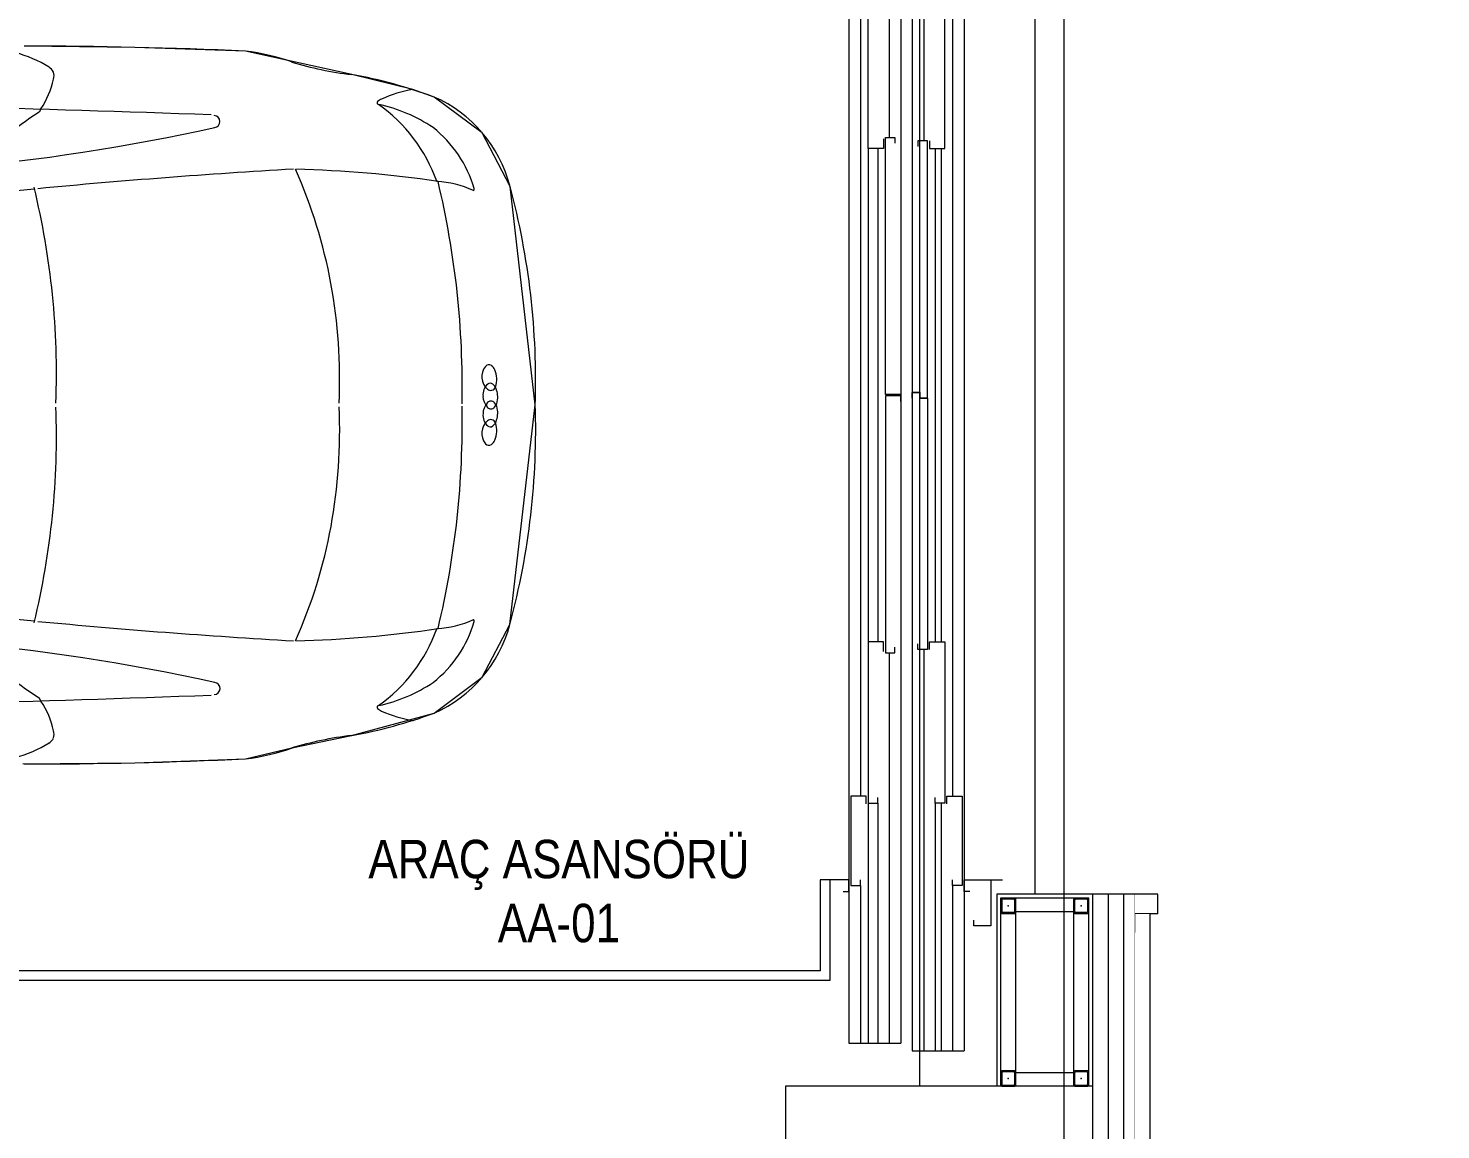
# Model space of a CAD drawing. Extents: x -1299 to 23780, y -3010 to 8106.
# Drawn here: x 19520.3 to 19888.2, y 2013.6 to 2300.6 of the extents above; entities that cross this region are included whole.
import ezdxf
from ezdxf.enums import TextEntityAlignment as Align
from ezdxf.xclip import XClip

# ---------------------------------------------------------------- set-up
doc = ezdxf.new("R2010")
doc.units = 0
doc.header["$LTSCALE"] = 25
doc.header["$MEASUREMENT"] = 0
doc.header["$XCLIPFRAME"] = 0
doc.layers.get('0').update_dxf_attribs({"color": 9, "lineweight": 9})
for name, color, linetype, lineweight in [('01', 9, 'Continuous', 9), ('04', 9, 'Continuous', 9), ('05V', 9, 'Continuous', 9), ('06D', 9, 'Continuous', 9), ('10', 9, 'Continuous', 9), ('11', 9, 'Continuous', 9), ('21', 9, 'Continuous', 9), ('33', 9, 'BATTING', 9), ('35', 9, 'Continuous', 9), ('40', 9, 'Continuous', 9), ('40B', 9, 'Continuous', 9)]:
    doc.layers.add(name, color=color, linetype=linetype, lineweight=lineweight)
doc.styles.add('DEBI-BLOCK', font='arial.ttf', dxfattribs={"width": 0.8})
doc.styles.add('MuuM_TEXT-STANDART', font='ARIALN.TTF')
doc.linetypes.add('BATTING', pattern='A,0.0001,-0.1,[134,ltypeshp.shx,S=0.1,R=0,X=-0.1,Y=0],-0.2,[134,ltypeshp.shx,S=0.1,R=180,X=0.1,Y=0],-0.1', length=0.4001)

# ---------------------------------------------------------------- blocks, each defined once
blk = doc.blocks.new('p-m-mekanik')
at = {"layer": '40'}
blk.add_lwpolyline([(1289.75, 170.69, 0.000003), (1289.75, 257.22)], format="xyb", dxfattribs=at)
at = {"style": 'DEBI-BLOCK', "width": 0.75, "flags": 8}
for tag, p in [('-', (399.97, 1627.23)), ('-', (251.72, 1361.56)), ('-', (3296.35, 465.16)), ('DEBI', (3296.35, 452.46))]:
    blk.add_attdef(tag, text='', height=13, rotation=90, dxfattribs=at).set_placement(p, align=Align.BOTTOM_RIGHT)
at = {"style": 'DEBI-BLOCK', "width": 0.75, "flags": 9}
for p in [(402.57, 1610.63), (3298.95, 448.56)]:
    blk.add_attdef('ID', text='', height=3.9, rotation=90, dxfattribs=at).set_placement(p, align=Align.MIDDLE)
at = {"style": 'DEBI-BLOCK', "width": 0.75, "flags": 8}
blk.add_attdef('KESITY', text='', height=13, rotation=90, dxfattribs=at).set_placement((3279.01, 503.33), align=Align.TOP_LEFT)
at = {"style": 'DEBI-BLOCK', "width": 0.8, "flags": 8}
blk.add_attdef('X', text='', height=13, rotation=90, dxfattribs=at).set_placement((3279.01, 499.49), align=Align.TOP_CENTER)
at = {"style": 'DEBI-BLOCK', "width": 0.75, "flags": 8}
blk.add_attdef('KESITX', text='', height=13, rotation=90, dxfattribs=at).set_placement((3279.01, 495.54), align=Align.TOP_RIGHT)
blk = doc.blocks.new('Group-321-1')
at = {"lineweight": 0}
for p, q in [((384783.0404, 69371.037), (384783.0455, 69371.0295)), ((384784.4115, 69370.3332), (384784.4025, 69370.333))]:
    blk.add_line(p, q, dxfattribs=at)
blk.add_lwpolyline([(384784.5363, 69370.2162), (384784.6671, 69370.4777), (384784.7897, 69370.7386), (384784.8195, 69370.8587), (384784.8615, 69371.012), (384784.9078, 69371.2302), (384784.8821, 69371.3838), (384784.7923, 69371.511), (384784.3139, 69371.8312), (384783.7777, 69372.0326), (384783.6197, 69372.0318), (384783.48, 69371.9631), (384783.4374, 69371.9222), (384783.3299, 69371.7988), (384783.1493, 69371.5806), (384783.0089, 69371.3289), (384782.8745, 69371.074)], dxfattribs=at)
for centre, radius, start, end in [((384783.7002, 69371.6914), 0.3498, 77.5866, 129.0276), ((384783.3657, 69370.1215), 1.955, 60.966, 77.834), ((384784.32, 69371.0452), 1.2443, 132.4655, 142.7244), ((384783.6803, 69371.6404), 0.3125, 79.0353, 114.6797), ((384783.7203, 69371.8273), 0.2984, 161.3049, 177.7436), ((384783.7432, 69371.5713), 0.4025, 118.72, 140.7848), ((384783.8912, 69371.7489), 0.2436, 127.2849, 150.4821), ((384783.7369, 69371.9408), 0.00701, 14.3074, 65.7877), ((384783.624, 69371.4545), 0.4181, 82.5082, 117.4781), ((384786.16, 69370.0997), 3.0479, 144.4513, 151.4415), ((384783.1339, 69369.6371), 2.3005, 61.7007, 76.2646), ((384783.5084, 69371.8411), 0.0862, 181.346, 189.6397), ((384783.4275, 69371.8281), 0.00442, 198.8504, 328.8627), ((384783.4781, 69370.0639), 1.955, 47.8221, 64.6901), ((384782.5383, 69372.3373), 0.9575, 316.2186, 325.7418), ((384784.1759, 69371.7659), 0.0116, 115.4859, 202.8384), ((384784.1827, 69371.7527), 0.0264, 86.2513, 116.6), ((384784.1802, 69371.7174), 0.0619, 44.0406, 86.0686), ((384784.2048, 69371.7798), 0.0437, 204.9366, 291.601), ((384784.219, 69371.7483), 0.0101, 111.9283, 196.7629), ((384784.245, 69371.7546), 0.0368, 193.5155, 249.2754), ((384784.2267, 69371.7313), 0.0287, 93.4709, 113.7003), ((384784.2157, 69371.751), 0.0129, 292.515, 43.913), ((384784.2218, 69371.692), 0.0681, 58.3409, 87.3083), ((384784.2665, 69371.7271), 0.0153, 157.3959, 204.4647), ((384784.264, 69371.7268), 0.0131, 105.2381, 152.0925), ((384784.2396, 69371.7211), 0.0339, 22.2897, 58.1662), ((384784.2684, 69371.7064), 0.0339, 67.4899, 103.3665), ((384784.2588, 69371.7295), 0.0131, 333.5636, 20.4181), ((384784.2551, 69371.6749), 0.0681, 38.3479, 67.3152), ((384784.2513, 69371.7608), 0.045, 244.6107, 282.6822), ((384784.2938, 69371.739), 0.045, 202.974, 241.0454), ((384784.2575, 69371.7317), 0.0153, 281.1914, 328.2602), ((384784.2924, 69371.7303), 0.0368, 236.3807, 292.1406), ((384784.3065, 69371.7044), 0.0129, 81.7431, 193.1412), ((384784.3363, 69371.7123), 0.0437, 194.0551, 280.7195), ((384784.3025, 69371.7054), 0.0101, 288.8932, 13.7278), ((384784.2842, 69371.7018), 0.0287, 11.9558, 32.1852), ((384784.2999, 69371.6559), 0.0619, 39.5875, 81.6156), ((384784.3272, 69371.6786), 0.0264, 9.0561, 39.4048), ((384783.6081, 69371.2726), 0.5525, 133.0237, 146.1228), ((384783.2195, 69369.5931), 2.3005, 49.3915, 63.9554), ((384784.3419, 69371.6807), 0.0116, 282.8177, 10.1702), ((384793.5272, 69365.622), 11.9668, 150.13727, 152.89723), ((384800.1056, 69364.1963), 18.1799, 156.13496, 158.24111), ((384783.405, 69370.2154), 1.343, 60.0174, 86.688), ((384784.5586, 69371.2508), 0.3498, 356.6286, 48.0695), ((384783.2749, 69371.4236), 0.0159, 339.0039, 150.3983), ((384865.0479, 69325.7189), 93.6961, 150.803073, 151.627747), ((384777.8715, 69372.8535), 5.6052, 330.8944, 345.1644), ((384784.4941, 69371.4395), 0.2436, 335.1741, 358.3712), ((384784.7399, 69371.4259), 0.00701, 59.8685, 111.3487), ((384784.5288, 69371.2049), 0.3125, 10.9765, 46.6208), ((384783.5314, 69370.1506), 1.343, 38.9682, 65.6387), ((384781.8315, 69372.3216), 3.0479, 334.2146, 341.2049), ((384784.4106, 69371.0507), 0.4181, 8.178, 43.1479), ((384784.436, 69371.2157), 0.4025, 344.8714, 6.9361), ((384783.6723, 69371.3777), 1.2443, 342.9317, 353.1906), ((384784.6574, 69371.3463), 0.2984, 307.9125, 324.3512), ((384783.1168, 69370.8333), 0.3186, 120.9729, 155.4756), ((384782.9706, 69371.0742), 0.0369, 91.8, 120.3439), ((384782.963, 69371.0791), 0.0326, 45.4864, 78.5544), ((384784.8286, 69371.1089), 0.00442, 156.7934, 286.8057), ((384784.7921, 69371.1821), 0.0862, 296.0164, 304.3102), ((384782.8486, 69370.9332), 0.2179, 28.7618, 50.9848), ((384784.1506, 69371.1377), 1.1104, 185.593, 197.2706), ((384785.7608, 69370.6832), 0.9575, 159.9143, 169.4376), ((384768.9056, 69380.2116), 18.1799, 327.41502, 329.52117), ((384776.6075, 69373.5829), 7.1236, 326.0794, 338.11644), ((384782.7341, 69368.9325), 2.0531, 60.6822, 76.5032), ((384784.272, 69370.9318), 0.5525, 339.5333, 352.6324), ((384788.9005, 69367.1922), 5.6052, 140.4918, 154.7617), ((384773.8988, 69375.6976), 11.9668, 332.7589, 335.51885), ((384784.589, 69370.7491), 0.0159, 335.2578, 146.6522), ((384782.8801, 69368.8575), 2.0531, 49.1529, 64.974), ((384699.7855, 69410.5499), 93.6961, 334.028379, 334.853054), ((384790.2301, 69366.5903), 7.1236, 147.53968, 159.57673), ((384784.4389, 69370.1168), 0.2179, 74.6714, 96.8944), ((384783.8462, 69371.294), 1.1104, 288.3855, 300.0631), ((384784.2014, 69370.2765), 0.3186, 330.1806, 4.6832), ((384784.4908, 69370.2948), 0.0326, 47.1018, 80.1697), ((384784.4824, 69370.2982), 0.0369, 5.3122, 33.8561)]:
    blk.add_arc(centre, radius, start, end, dxfattribs=at)
blk = doc.blocks.new('p-kolon_80x80')
blk.add_lwpolyline([(-40, -40), (40, -40), (40, 40), (-40, 40)], close=True)
blk = doc.blocks.new('p-arac asansoru')
for p, q in [((33.7, -134.5), (33.7, 488.5)), ((36.2, -132), (36.2, 486)), ((59.9, -132), (36.2, -132)), ((59.9, -134.5), (59.9, -132)), ((59.9, -134.5), (33.7, -134.5)), ((17.4, -139.5), (17.4, -153)), ((354.9, -139.5), (17.4, -139.5)), ((58.4, -142.5), (17.4, -142.5)), ((296.9, -142.5), (81.7, -142.5)), ((79.9, -144.5), (17.4, -144.5)), ((79.9, -147), (17.4, -147)), ((250.5, -144.5), (121.9, -144.5)), ((250.5, -147), (121.9, -147)), ((119.05, -150), (17.4, -150)), ((354.9, -150), (253.35, -150)), ((354.9, -153), (17.4, -153)), ((15.4, -156), (15.4, -169.5)), ((356.9, -156), (15.4, -156)), ((119.9, -159), (15.4, -159)), ((356.9, -159), (252.5, -159)), ((79.9, -162), (15.4, -162)), ((79.9, -163.5), (15.4, -163.5)), ((250.5, -162), (121.9, -162)), ((250.5, -163.5), (121.9, -163.5)), ((58.4, -166.5), (15.4, -166.5)), ((296.9, -166.5), (81.7, -166.5)), ((356.9, -169.5), (15.4, -169.5)), ((59.9, -176.5), (59.9, -179.5))]:
    blk.add_line(p, q)
for points in [[(56.9, -138), (56.9, -139.5), (59.9, -139.5), (59.9, -134.5)], [(79.7, -144), (81.7, -144), (81.7, -140), (58.4, -140), (58.4, -142.5), (59.9, -142.5)], [(119.4, -148.5), (121.9, -148.5), (121.9, -144.5), (79.9, -144.5), (79.9, -147), (81.4, -147)], [(253, -148.5), (250.5, -148.5), (250.5, -144.5), (298.7, -144.5), (298.7, -147), (297.2, -147)], [(184.55, -153), (186.05, -153), (186.05, -149), (119.05, -149), (119.05, -151.5), (120.55, -151.5)], [(187.85, -153), (186.35, -153), (186.35, -149), (253.35, -149), (253.35, -151.5), (251.85, -151.5)], [(185.4, -156), (186.9, -156), (186.9, -157.9), (185.4, -157.9), (185.4, -160), (119.9, -160), (119.9, -157.5), (121.4, -157.5)], [(188.5, -156), (187, -156), (187, -158), (185.5, -158), (185.5, -160), (252.5, -160), (252.5, -157.5), (251, -157.5)], [(119.9, -160.5), (121.9, -160.5), (121.9, -164.5), (79.9, -164.5), (79.9, -162), (81.4, -162)], [(252.5, -160.5), (250.5, -160.5), (250.5, -164.5), (298.7, -164.5), (298.7, -162), (297.2, -162)], [(79.7, -165), (81.7, -165), (81.7, -169), (58.4, -169), (58.4, -166.5), (59.9, -166.5)], [(56.9, -171), (56.9, -169.5), (59.9, -169.5), (59.9, -176.5), (47.9, -176.5), (47.9, -172), (49.4, -172)]]:
    blk.add_lwpolyline(points)
blk = doc.blocks.new('Prf-40x40')
for points in [[(1.5, -2), (-1.5, -2, -0.414214), (-2, -1.5), (-2, 1.5, -0.414214), (-1.5, 2), (1.5, 2, -0.414214), (2, 1.5), (2, -1.5, -0.414214)], [(1.5, -1.7), (-1.5, -1.7, -0.414214), (-1.7, -1.5), (-1.7, 1.5, -0.414214), (-1.5, 1.7), (1.5, 1.7, -0.414214), (1.7, 1.5), (1.7, -1.5, -0.414214)]]:
    blk.add_lwpolyline(points, format="xyb", close=True)
blk.add_point((0, 0))
blk = doc.blocks.new('ÇATI KATI PLANI')
at = {"layer": '06D'}
for points in [[(19752.5, 2025), (19752.5, 2390)], [(19805.5, 2075), (19805.5, 1853), (19823.5, 1853)], [(19823.5, 1860), (19812.5, 1860), (19812.5, 2070)]]:
    blk.add_lwpolyline(points, dxfattribs=at)
blk.add_lwpolyline([(19792.5, 2028.5), (19777.5, 2028.5), (19777.5, 2070.5), (19792.5, 2070.5)], close=True, dxfattribs=at)
at = {"layer": '10'}
for points, const_width in [([(19772.5, 2071.67), (19772.5, 2075), (19814.5, 2075), (19814.5, 2070), (19808.5, 2070), (19808.5, 2065)], 0.2), ([(19808.5, 2075), (19808.5, 1856), (19823.5, 1856)], 0.1)]:
    blk.add_lwpolyline(points, dxfattribs=dict(at, const_width=const_width))
at = {"layer": '11'}
for points in [[(19797.5, 2025), (19797.5, 2075), (19772.5, 2075), (19772.5, 2025)], [(19796.5, 2025), (19796.5, 2074), (19773.5, 2074), (19773.5, 2025)]]:
    blk.add_lwpolyline(points, dxfattribs=at)
at = {"layer": '33', "ltscale": 0.4}
blk.add_lwpolyline([(19801.5, 2075), (19801.5, 1849), (19827.62, 1849)], dxfattribs=at)
at = {"layer": '40B'}
blk.add_lwpolyline([(19790, 2365), (19790, 1840), (20467.48, 1840), (20467.5, 325), (21852.5, 325), (21852.5, 2365)], close=True, dxfattribs=at)
at = {"layer": '01'}
blk.add_blockref('p-kolon_80x80', (19757.5, 1985), dxfattribs=at)
at = {"layer": '05V'}
ref = blk.add_blockref('p-arac asansoru', (19594.5, 2018.85), dxfattribs=dict(at, rotation=90))
XClip(ref).set_block_clipping_path([(6.1499978109, -202.9999999557), (371.1500021441, 532.0000000443)])
at = {"layer": '10', "xscale": -1}
for p in [(19775.5, 2072), (19794.5, 2072), (19775.5, 2027), (19794.5, 2027)]:
    blk.add_blockref('Prf-40x40', p, dxfattribs=at)
at = {"layer": '21', "insert": (19658.48, 2075.78), "char_height": 10, "attachment_point": 5, "style": 'MuuM_TEXT-STANDART'}
blk.add_mtext_dynamic_manual_height_columns('ARAÇ ASANSÖRÜ\\PAA-01', width=388.5584, gutter_width=156.51, heights=[0], dxfattribs=at)

msp = doc.modelspace()

# ---------------------------------------------------------------- linework, layer by layer
at = {"layer": '35'}
msp.add_lwpolyline([(20008.5, 1841.5), (19828.47, 1841.5), (19828.5, 1857), (19823.5, 1857), (19823.5, 1855), (19812.5, 1855), (19812.5, 2070), (19814.5, 2070), (19814.5, 2075), (19782.5, 2075), (19782.5, 2325), (19809.5, 2325), (19809.5, 2330), (19807.5, 2330), (19807.5, 2365), (20417.5, 2365)], dxfattribs=at)

# ---------------------------------------------------------------- block references
msp.add_blockref('ÇATI KATI PLANI', (0, 0))
at = {"layer": '04', "xscale": 99.99999999999999, "yscale": 99.99999999999999, "zscale": 99.99999999999999, "rotation": 297.1763778173342}
msp.add_blockref('Group-321-1', (-23725998.71, 31064370), dxfattribs=at)
at = {"layer": '06D'}
ref = msp.add_blockref('p-m-mekanik', (18957.5, 404.03), dxfattribs=at)
XClip(ref).set_block_clipping_path([(3794.6195661565, 2087.3897938135), (2991.8628964433, 2087.3897938135), (2991.8628964433, 1884.1623297569), (-441.8797131966, 1884.1623297569), (-441.8797131966, -324.0336106115), (3794.6195661565, -324.0336106115)])

doc.saveas('drawing.dxf')
